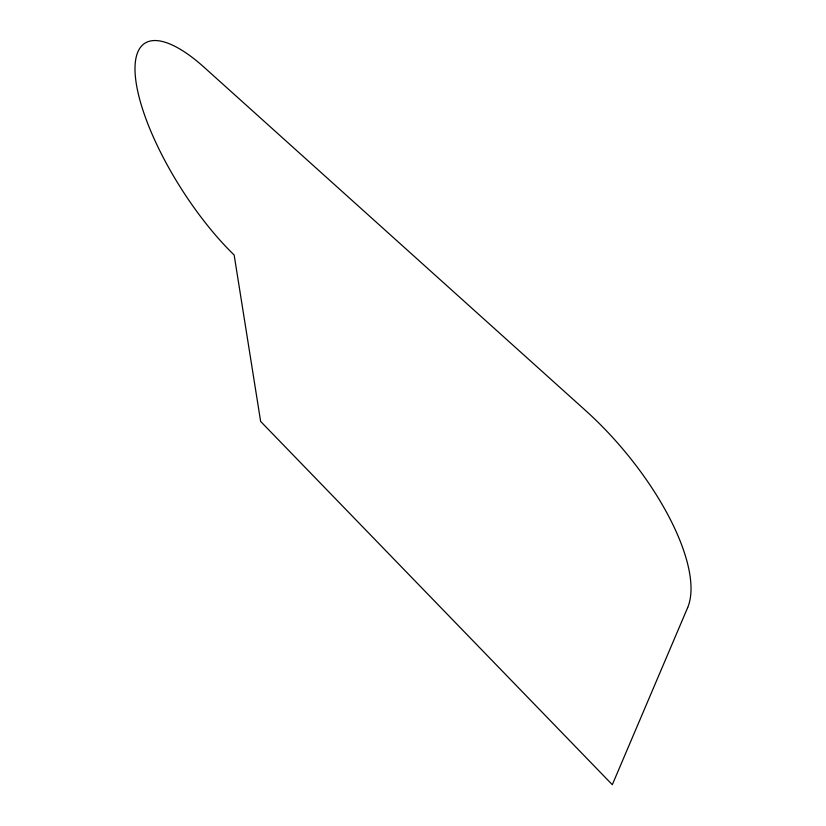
<?xml version="1.0" encoding="UTF-8"?>
<svg xmlns="http://www.w3.org/2000/svg" width="826" height="826" viewBox="0 0 826 826"><rect width="100%" height="100%" fill="white"/><g stroke="black" fill="none" stroke-linecap="round" stroke-linejoin="round"><path stroke-width="1.24" d="M687.666 607.606L612.314 784.7L260.644 421.446L234.15 255.017A143.869 47.898 57.3 0 1 136.28 83.612A143.869 47.898 57.3 0 1 204.29 67.433L585.758 410.687A164.229 64.965 50.1 0 1 687.666 607.606"/></g></svg>
